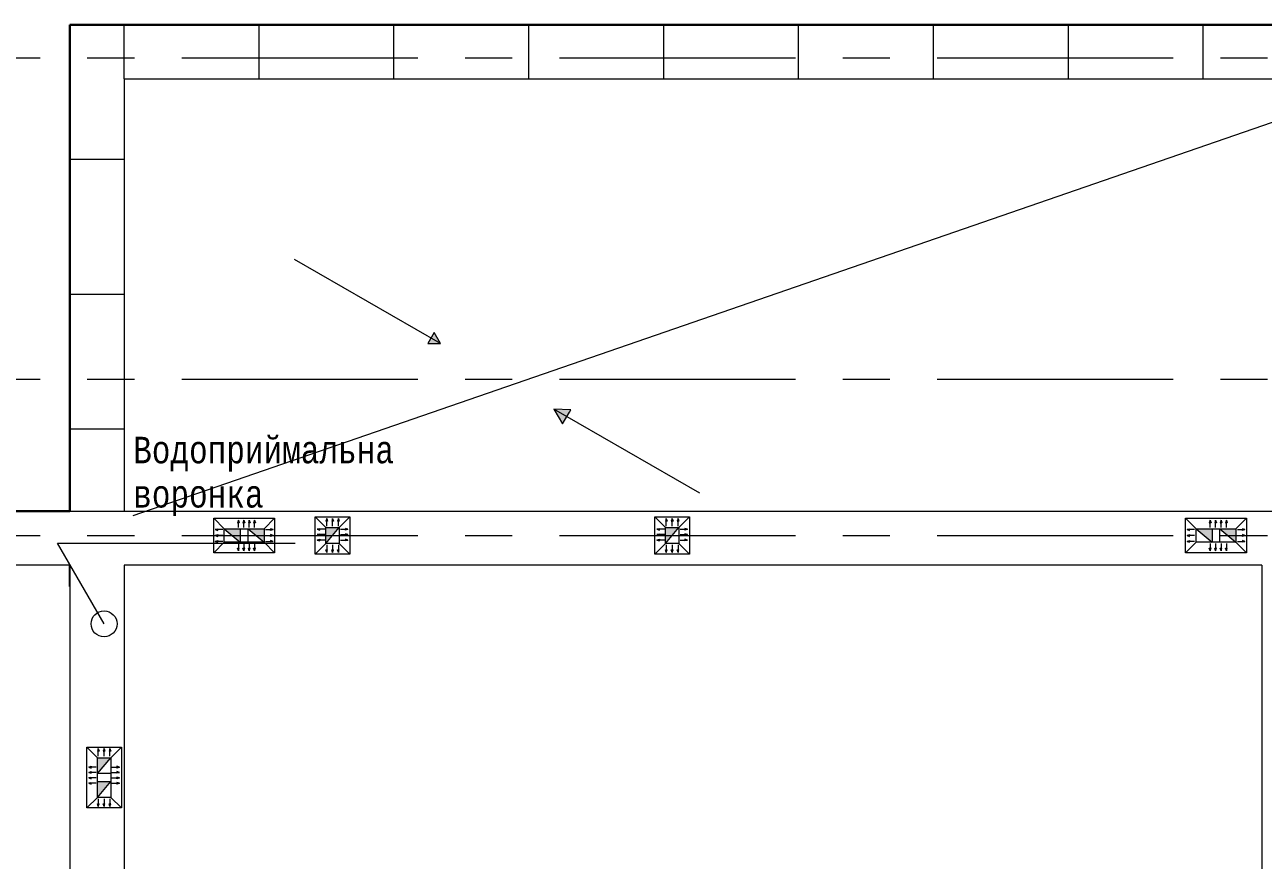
# Model space of a CAD drawing. Header units: millimetres. Extents: x -689206 to 4969298, y -1019800 to 703299.
# Drawn here: x 831412 to 843072, y -621478 to -613610 of the extents above; entities that cross this region are included whole.
import ezdxf

# ---------------------------------------------------------------- set-up
doc = ezdxf.new("R2010")
doc.units = ezdxf.units.MM
doc.linetypes.add('JIS_02_4.0', pattern=[5.5, 4, -1.5])
doc.linetypes.add('осеваяX2', pattern=[101.6, 63.5, -12.7, 12.7, -12.7])
doc.layers.add('кровля', color=211, linetype='Continuous')
doc.layers.add('четотам', color=7, linetype='Continuous')
for name, color, linetype, lineweight in [('несущие', 7, 'Continuous', 30), ('ПЕРЕГОРОДКИ', 252, 'Continuous', 9), ('РАЗМЕРЫ', 7, 'Continuous', 9), ('сваи', 7, 'JIS_02_4.0', 30), ('стены', 7, 'Continuous', 20)]:
    doc.layers.add(name, color=color, linetype=linetype, lineweight=lineweight)
doc.styles.add('Аннотативный', font='isocteur.ttf', dxfattribs={"width": 0.7, "height": 250})

msp = doc.modelspace()

# ---------------------------------------------------------------- hatches: boundary and pattern name
at = {"layer": 'кровля', "lineweight": 5}
h = msp.add_hatch(color=7, dxfattribs=at)
h.dxf.hatch_style = 1
h.paths.add_polyline_path([(833422.6, -618300), (833430.7, -618300), (833422.6, -618276.3)])
h.paths.add_polyline_path([(833414.4, -618300), (833422.6, -618300), (833422.6, -618276.3)])
h = msp.add_hatch(color=7, dxfattribs=at)
h.dxf.hatch_style = 1
h.paths.add_polyline_path([(833473.8, -618276.3), (833465.7, -618300), (833473.8, -618300)])
h.paths.add_polyline_path([(833473.8, -618276.3), (833473.8, -618300), (833482, -618300)])
h = msp.add_hatch(color=7, dxfattribs=at)
h.dxf.hatch_style = 1
h.paths.add_polyline_path([(833525.1, -618276.3), (833516.9, -618300), (833525.1, -618300)])
h.paths.add_polyline_path([(833525.1, -618276.3), (833525.1, -618300), (833533.2, -618300)])
h = msp.add_hatch(color=7, dxfattribs=at)
h.dxf.hatch_style = 1
h.paths.add_polyline_path([(833574.9, -618276.3), (833566.7, -618300), (833574.9, -618300)])
h.paths.add_polyline_path([(833574.9, -618276.3), (833574.9, -618300), (833583, -618300)])
at = {"layer": 'кровля', "lineweight": 5, "true_color": 0x000000}
h = msp.add_hatch(color=18, dxfattribs=at)
h.dxf.hatch_style = 1
h.paths.add_polyline_path([(834165.8, -618360.8), (834189.4, -618369), (834189.4, -618360.8)])
h.paths.add_polyline_path([(834165.8, -618360.8), (834189.4, -618360.8), (834189.4, -618352.7)])
h = msp.add_hatch(color=18, dxfattribs=at)
h.dxf.hatch_style = 1
h.paths.add_polyline_path([(834254.4, -618285.1), (834262.6, -618285.1), (834254.4, -618261.5)])
h.paths.add_polyline_path([(834246.3, -618285.1), (834254.4, -618285.1), (834254.4, -618261.5)])
h = msp.add_hatch(color=18, dxfattribs=at)
h.dxf.hatch_style = 1
h.paths.add_polyline_path([(834309.7, -618285.1), (834317.9, -618285.1), (834309.7, -618261.5)])
h.paths.add_polyline_path([(834301.6, -618285.1), (834309.7, -618285.1), (834309.7, -618261.5)])
h = msp.add_hatch(color=18, dxfattribs=at)
h.dxf.hatch_style = 1
h.paths.add_polyline_path([(834365, -618261.5), (834356.9, -618285.1), (834365, -618285.1)])
h.paths.add_polyline_path([(834365, -618261.5), (834365, -618285.1), (834373.2, -618285.1)])
h = msp.add_hatch(color=18, dxfattribs=at)
h.dxf.hatch_style = 1
h.paths.add_polyline_path([(834430.1, -618360.8), (834430.1, -618369), (834453.7, -618360.8)])
h.paths.add_polyline_path([(834430.1, -618352.7), (834430.1, -618360.8), (834453.7, -618360.8)])
h = msp.add_hatch(color=18, dxfattribs=at)
h.dxf.hatch_style = 1
h.paths.add_polyline_path([(837363.3, -618360.8), (837386.9, -618369), (837386.9, -618360.8)])
h.paths.add_polyline_path([(837363.3, -618360.8), (837386.9, -618360.8), (837386.9, -618352.7)])
h = msp.add_hatch(color=18, dxfattribs=at)
h.dxf.hatch_style = 1
h.paths.add_polyline_path([(837451.9, -618285.1), (837460.1, -618285.1), (837451.9, -618261.5)])
h.paths.add_polyline_path([(837443.8, -618285.1), (837451.9, -618285.1), (837451.9, -618261.5)])
h = msp.add_hatch(color=18, dxfattribs=at)
h.dxf.hatch_style = 1
h.paths.add_polyline_path([(837507.2, -618285.1), (837515.4, -618285.1), (837507.2, -618261.5)])
h.paths.add_polyline_path([(837499.1, -618285.1), (837507.2, -618285.1), (837507.2, -618261.5)])
h = msp.add_hatch(color=18, dxfattribs=at)
h.dxf.hatch_style = 1
h.paths.add_polyline_path([(837562.5, -618261.5), (837554.4, -618285.1), (837562.5, -618285.1)])
h.paths.add_polyline_path([(837562.5, -618261.5), (837562.5, -618285.1), (837570.7, -618285.1)])
h = msp.add_hatch(color=18, dxfattribs=at)
h.dxf.hatch_style = 1
h.paths.add_polyline_path([(837627.6, -618360.8), (837627.6, -618369), (837651.2, -618360.8)])
h.paths.add_polyline_path([(837627.6, -618352.7), (837627.6, -618360.8), (837651.2, -618360.8)])
at = {"layer": 'кровля', "lineweight": 5}
h = msp.add_hatch(color=7, dxfattribs=at)
h.dxf.hatch_style = 1
h.paths.add_polyline_path([(842572.6, -618300), (842580.7, -618300), (842572.6, -618276.3)])
h.paths.add_polyline_path([(842564.4, -618300), (842572.6, -618300), (842572.6, -618276.3)])
h = msp.add_hatch(color=7, dxfattribs=at)
h.dxf.hatch_style = 1
h.paths.add_polyline_path([(842623.8, -618276.3), (842615.7, -618300), (842623.8, -618300)])
h.paths.add_polyline_path([(842623.8, -618276.3), (842623.8, -618300), (842632, -618300)])
h = msp.add_hatch(color=7, dxfattribs=at)
h.dxf.hatch_style = 1
h.paths.add_polyline_path([(842675.1, -618276.3), (842666.9, -618300), (842675.1, -618300)])
h.paths.add_polyline_path([(842675.1, -618276.3), (842675.1, -618300), (842683.2, -618300)])
h = msp.add_hatch(color=7, dxfattribs=at)
h.dxf.hatch_style = 1
h.paths.add_polyline_path([(842724.9, -618276.3), (842716.7, -618300), (842724.9, -618300)])
h.paths.add_polyline_path([(842724.9, -618276.3), (842724.9, -618300), (842733, -618300)])
h = msp.add_hatch(color=7, dxfattribs=at)
h.dxf.hatch_style = 1
h.paths.add_polyline_path([(833205.3, -618365), (833228.9, -618373.2), (833228.9, -618365)])
h.paths.add_polyline_path([(833205.3, -618365), (833228.9, -618365), (833228.9, -618356.9)])
at = {"layer": 'кровля', "lineweight": 15}
h = msp.add_hatch(color=7, dxfattribs=at)
h.dxf.hatch_style = 1
h.paths.add_polyline_path([(833205.3, -618420.3), (833228.9, -618428.4), (833228.9, -618420.3)])
h.paths.add_polyline_path([(833205.3, -618420.3), (833228.9, -618420.3), (833228.9, -618412.2)])
at = {"layer": 'кровля', "lineweight": 5}
h = msp.add_hatch(color=7, dxfattribs=at)
h.dxf.hatch_style = 1
h.paths.add_polyline_path([(833228.9, -618475.6), (833228.9, -618467.4), (833205.3, -618475.6)])
h.paths.add_polyline_path([(833228.9, -618483.7), (833228.9, -618475.6), (833205.3, -618475.6)])
h = msp.add_hatch(color=7, dxfattribs=at)
h.dxf.hatch_style = 1
h.paths.add_polyline_path([(833725.5, -618365), (833725.5, -618373.2), (833749.2, -618365)])
h.paths.add_polyline_path([(833725.5, -618356.9), (833725.5, -618365), (833749.2, -618365)])
at = {"layer": 'кровля', "lineweight": 15}
h = msp.add_hatch(color=7, dxfattribs=at)
h.dxf.hatch_style = 1
h.paths.add_polyline_path([(833725.5, -618420.3), (833725.5, -618428.4), (833749.2, -618420.3)])
h.paths.add_polyline_path([(833725.5, -618412.2), (833725.5, -618420.3), (833749.2, -618420.3)])
at = {"layer": 'кровля', "lineweight": 5}
h = msp.add_hatch(color=7, dxfattribs=at)
h.dxf.hatch_style = 1
h.paths.add_polyline_path([(833749.2, -618475.6), (833725.5, -618467.4), (833725.5, -618475.6)])
h.paths.add_polyline_path([(833749.2, -618475.6), (833725.5, -618475.6), (833725.5, -618483.7)])
at = {"layer": 'кровля', "lineweight": 5, "true_color": 0x000000}
h = msp.add_hatch(color=18, dxfattribs=at)
h.dxf.hatch_style = 1
h.paths.add_polyline_path([(834165.8, -618412.1), (834189.4, -618420.2), (834189.4, -618412.1)])
h.paths.add_polyline_path([(834165.8, -618412.1), (834189.4, -618412.1), (834189.4, -618404)])
h = msp.add_hatch(color=18, dxfattribs=at)
h.dxf.hatch_style = 1
h.paths.add_polyline_path([(834189.4, -618463.3), (834189.4, -618455.2), (834165.8, -618463.3)])
h.paths.add_polyline_path([(834189.4, -618471.5), (834189.4, -618463.3), (834165.8, -618463.3)])
h = msp.add_hatch(color=18, dxfattribs=at)
h.dxf.hatch_style = 1
h.paths.add_polyline_path([(834430.1, -618412.1), (834430.1, -618420.2), (834453.7, -618412.1)])
h.paths.add_polyline_path([(834430.1, -618404), (834430.1, -618412.1), (834453.7, -618412.1)])
h = msp.add_hatch(color=18, dxfattribs=at)
h.dxf.hatch_style = 1
h.paths.add_polyline_path([(834453.7, -618463.3), (834430.1, -618455.2), (834430.1, -618463.3)])
h.paths.add_polyline_path([(834453.7, -618463.3), (834430.1, -618463.3), (834430.1, -618471.5)])
h = msp.add_hatch(color=18, dxfattribs=at)
h.dxf.hatch_style = 1
h.paths.add_polyline_path([(837363.3, -618412.1), (837386.9, -618420.2), (837386.9, -618412.1)])
h.paths.add_polyline_path([(837363.3, -618412.1), (837386.9, -618412.1), (837386.9, -618404)])
h = msp.add_hatch(color=18, dxfattribs=at)
h.dxf.hatch_style = 1
h.paths.add_polyline_path([(837386.9, -618463.3), (837386.9, -618455.2), (837363.3, -618463.3)])
h.paths.add_polyline_path([(837386.9, -618471.5), (837386.9, -618463.3), (837363.3, -618463.3)])
h = msp.add_hatch(color=18, dxfattribs=at)
h.dxf.hatch_style = 1
h.paths.add_polyline_path([(837627.6, -618412.1), (837627.6, -618420.2), (837651.2, -618412.1)])
h.paths.add_polyline_path([(837627.6, -618404), (837627.6, -618412.1), (837651.2, -618412.1)])
h = msp.add_hatch(color=18, dxfattribs=at)
h.dxf.hatch_style = 1
h.paths.add_polyline_path([(837651.2, -618463.3), (837627.6, -618455.2), (837627.6, -618463.3)])
h.paths.add_polyline_path([(837651.2, -618463.3), (837627.6, -618463.3), (837627.6, -618471.5)])
at = {"layer": 'кровля', "lineweight": 5}
h = msp.add_hatch(color=7, dxfattribs=at)
h.dxf.hatch_style = 1
h.paths.add_polyline_path([(842355.3, -618365), (842378.9, -618373.2), (842378.9, -618365)])
h.paths.add_polyline_path([(842355.3, -618365), (842378.9, -618365), (842378.9, -618356.9)])
at = {"layer": 'кровля', "lineweight": 15}
h = msp.add_hatch(color=7, dxfattribs=at)
h.dxf.hatch_style = 1
h.paths.add_polyline_path([(842355.3, -618420.3), (842378.9, -618428.4), (842378.9, -618420.3)])
h.paths.add_polyline_path([(842355.3, -618420.3), (842378.9, -618420.3), (842378.9, -618412.2)])
at = {"layer": 'кровля', "lineweight": 5}
h = msp.add_hatch(color=7, dxfattribs=at)
h.dxf.hatch_style = 1
h.paths.add_polyline_path([(842378.9, -618475.6), (842378.9, -618467.4), (842355.3, -618475.6)])
h.paths.add_polyline_path([(842378.9, -618483.7), (842378.9, -618475.6), (842355.3, -618475.6)])
h = msp.add_hatch(color=7, dxfattribs=at)
h.dxf.hatch_style = 1
h.paths.add_polyline_path([(842875.5, -618365), (842875.5, -618373.2), (842899.2, -618365)])
h.paths.add_polyline_path([(842875.5, -618356.9), (842875.5, -618365), (842899.2, -618365)])
at = {"layer": 'кровля', "lineweight": 15}
h = msp.add_hatch(color=7, dxfattribs=at)
h.dxf.hatch_style = 1
h.paths.add_polyline_path([(842875.5, -618420.3), (842875.5, -618428.4), (842899.2, -618420.3)])
h.paths.add_polyline_path([(842875.5, -618412.2), (842875.5, -618420.3), (842899.2, -618420.3)])
at = {"layer": 'кровля', "lineweight": 5}
h = msp.add_hatch(color=7, dxfattribs=at)
h.dxf.hatch_style = 1
h.paths.add_polyline_path([(842899.2, -618475.6), (842875.5, -618467.4), (842875.5, -618475.6)])
h.paths.add_polyline_path([(842899.2, -618475.6), (842875.5, -618475.6), (842875.5, -618483.7)])
h = msp.add_hatch(color=7, dxfattribs=at)
h.dxf.hatch_style = 1
h.paths.add_polyline_path([(833422.6, -618564.3), (833430.7, -618540.6), (833422.6, -618540.6)])
h.paths.add_polyline_path([(833422.6, -618564.3), (833422.6, -618540.6), (833414.4, -618540.6)])
h = msp.add_hatch(color=7, dxfattribs=at)
h.dxf.hatch_style = 1
h.paths.add_polyline_path([(833473.8, -618540.6), (833465.7, -618540.6), (833473.8, -618564.3)])
h.paths.add_polyline_path([(833482, -618540.6), (833473.8, -618540.6), (833473.8, -618564.3)])
h = msp.add_hatch(color=7, dxfattribs=at)
h.dxf.hatch_style = 1
h.paths.add_polyline_path([(833525.1, -618540.6), (833516.9, -618540.6), (833525.1, -618564.3)])
h.paths.add_polyline_path([(833533.2, -618540.6), (833525.1, -618540.6), (833525.1, -618564.3)])
h = msp.add_hatch(color=7, dxfattribs=at)
h.dxf.hatch_style = 1
h.paths.add_polyline_path([(833574.9, -618540.6), (833566.7, -618540.6), (833574.9, -618564.3)])
h.paths.add_polyline_path([(833583, -618540.6), (833574.9, -618540.6), (833574.9, -618564.3)])
at = {"layer": 'кровля', "lineweight": 5, "true_color": 0x000000}
h = msp.add_hatch(color=18, dxfattribs=at)
h.dxf.hatch_style = 1
h.paths.add_polyline_path([(834254.4, -618579.1), (834262.6, -618555.5), (834254.4, -618555.5)])
h.paths.add_polyline_path([(834254.4, -618579.1), (834254.4, -618555.5), (834246.3, -618555.5)])
h = msp.add_hatch(color=18, dxfattribs=at)
h.dxf.hatch_style = 1
h.paths.add_polyline_path([(834309.7, -618579.1), (834317.9, -618555.5), (834309.7, -618555.5)])
h.paths.add_polyline_path([(834309.7, -618579.1), (834309.7, -618555.5), (834301.6, -618555.5)])
h = msp.add_hatch(color=18, dxfattribs=at)
h.dxf.hatch_style = 1
h.paths.add_polyline_path([(834365, -618555.5), (834356.9, -618555.5), (834365, -618579.1)])
h.paths.add_polyline_path([(834373.2, -618555.5), (834365, -618555.5), (834365, -618579.1)])
h = msp.add_hatch(color=18, dxfattribs=at)
h.dxf.hatch_style = 1
h.paths.add_polyline_path([(837460.1, -618555.5), (837451.9, -618555.5), (837451.9, -618579.1)])
h.paths.add_polyline_path([(837451.9, -618555.5), (837443.8, -618555.5), (837451.9, -618579.1)])
h = msp.add_hatch(color=18, dxfattribs=at)
h.dxf.hatch_style = 1
h.paths.add_polyline_path([(837515.4, -618555.5), (837507.2, -618555.5), (837507.2, -618579.1)])
h.paths.add_polyline_path([(837507.2, -618555.5), (837499.1, -618555.5), (837507.2, -618579.1)])
h = msp.add_hatch(color=18, dxfattribs=at)
h.dxf.hatch_style = 1
h.paths.add_polyline_path([(837562.5, -618555.5), (837554.4, -618555.5), (837562.5, -618579.1)])
h.paths.add_polyline_path([(837570.7, -618555.5), (837562.5, -618555.5), (837562.5, -618579.1)])
at = {"layer": 'кровля', "lineweight": 5}
h = msp.add_hatch(color=7, dxfattribs=at)
h.dxf.hatch_style = 1
h.paths.add_polyline_path([(842572.6, -618564.3), (842580.7, -618540.6), (842572.6, -618540.6)])
h.paths.add_polyline_path([(842572.6, -618564.3), (842572.6, -618540.6), (842564.4, -618540.6)])
h = msp.add_hatch(color=7, dxfattribs=at)
h.dxf.hatch_style = 1
h.paths.add_polyline_path([(842623.8, -618540.6), (842615.7, -618540.6), (842623.8, -618564.3)])
h.paths.add_polyline_path([(842632, -618540.6), (842623.8, -618540.6), (842623.8, -618564.3)])
h = msp.add_hatch(color=7, dxfattribs=at)
h.dxf.hatch_style = 1
h.paths.add_polyline_path([(842675.1, -618540.6), (842666.9, -618540.6), (842675.1, -618564.3)])
h.paths.add_polyline_path([(842683.2, -618540.6), (842675.1, -618540.6), (842675.1, -618564.3)])
h = msp.add_hatch(color=7, dxfattribs=at)
h.dxf.hatch_style = 1
h.paths.add_polyline_path([(842724.9, -618540.6), (842716.7, -618540.6), (842724.9, -618564.3)])
h.paths.add_polyline_path([(842733, -618540.6), (842724.9, -618540.6), (842724.9, -618564.3)])
h = msp.add_hatch(color=7, dxfattribs=at)
h.dxf.hatch_style = 1
h.paths.add_polyline_path([(832103, -620451.1), (832111.1, -620451.1), (832103, -620427.5)])
h.paths.add_polyline_path([(832094.9, -620451.1), (832103, -620451.1), (832103, -620427.5)])
at = {"layer": 'кровля', "lineweight": 15}
h = msp.add_hatch(color=7, dxfattribs=at)
h.dxf.hatch_style = 1
h.paths.add_polyline_path([(832158.3, -620451.1), (832166.4, -620451.1), (832158.3, -620427.5)])
h.paths.add_polyline_path([(832150.2, -620451.1), (832158.3, -620451.1), (832158.3, -620427.5)])
at = {"layer": 'кровля', "lineweight": 5}
h = msp.add_hatch(color=7, dxfattribs=at)
h.dxf.hatch_style = 1
h.paths.add_polyline_path([(832213.6, -620427.5), (832205.4, -620451.1), (832213.6, -620451.1)])
h.paths.add_polyline_path([(832213.6, -620427.5), (832213.6, -620451.1), (832221.7, -620451.1)])
h = msp.add_hatch(color=7, dxfattribs=at)
h.dxf.hatch_style = 1
h.paths.add_polyline_path([(832014.3, -620601.8), (832037.9, -620609.9), (832037.9, -620601.8)])
h.paths.add_polyline_path([(832014.3, -620601.8), (832037.9, -620601.8), (832037.9, -620593.6)])
h = msp.add_hatch(color=7, dxfattribs=at)
h.dxf.hatch_style = 1
h.paths.add_polyline_path([(832014.3, -620651.6), (832037.9, -620659.7), (832037.9, -620651.6)])
h.paths.add_polyline_path([(832014.3, -620651.6), (832037.9, -620651.6), (832037.9, -620643.4)])
h = msp.add_hatch(color=7, dxfattribs=at)
h.dxf.hatch_style = 1
h.paths.add_polyline_path([(832278.6, -620601.8), (832278.6, -620609.9), (832302.3, -620601.8)])
h.paths.add_polyline_path([(832278.6, -620593.6), (832278.6, -620601.8), (832302.3, -620601.8)])
h = msp.add_hatch(color=7, dxfattribs=at)
h.dxf.hatch_style = 1
h.paths.add_polyline_path([(832278.6, -620651.6), (832278.6, -620659.7), (832302.3, -620651.6)])
h.paths.add_polyline_path([(832278.6, -620643.4), (832278.6, -620651.6), (832302.3, -620651.6)])
h = msp.add_hatch(color=7, dxfattribs=at)
h.dxf.hatch_style = 1
h.paths.add_polyline_path([(832014.3, -620702.8), (832037.9, -620710.9), (832037.9, -620702.8)])
h.paths.add_polyline_path([(832014.3, -620702.8), (832037.9, -620702.8), (832037.9, -620694.7)])
h = msp.add_hatch(color=7, dxfattribs=at)
h.dxf.hatch_style = 1
h.paths.add_polyline_path([(832037.9, -620754.1), (832037.9, -620745.9), (832014.3, -620754.1)])
h.paths.add_polyline_path([(832037.9, -620762.2), (832037.9, -620754.1), (832014.3, -620754.1)])
h = msp.add_hatch(color=7, dxfattribs=at)
h.dxf.hatch_style = 1
h.paths.add_polyline_path([(832278.6, -620702.8), (832278.6, -620710.9), (832302.3, -620702.8)])
h.paths.add_polyline_path([(832278.6, -620694.7), (832278.6, -620702.8), (832302.3, -620702.8)])
h = msp.add_hatch(color=7, dxfattribs=at)
h.dxf.hatch_style = 1
h.paths.add_polyline_path([(832302.3, -620754.1), (832278.6, -620745.9), (832278.6, -620754.1)])
h.paths.add_polyline_path([(832302.3, -620754.1), (832278.6, -620754.1), (832278.6, -620762.2)])
h = msp.add_hatch(color=7, dxfattribs=at)
h.dxf.hatch_style = 1
h.paths.add_polyline_path([(832103, -620971.3), (832111.1, -620947.7), (832103, -620947.7)])
h.paths.add_polyline_path([(832103, -620971.3), (832103, -620947.7), (832094.9, -620947.7)])
at = {"layer": 'кровля', "lineweight": 15}
h = msp.add_hatch(color=7, dxfattribs=at)
h.dxf.hatch_style = 1
h.paths.add_polyline_path([(832158.3, -620971.3), (832166.4, -620947.7), (832158.3, -620947.7)])
h.paths.add_polyline_path([(832158.3, -620971.3), (832158.3, -620947.7), (832150.2, -620947.7)])
at = {"layer": 'кровля', "lineweight": 5}
h = msp.add_hatch(color=7, dxfattribs=at)
h.dxf.hatch_style = 1
h.paths.add_polyline_path([(832213.6, -620947.7), (832205.4, -620947.7), (832213.6, -620971.3)])
h.paths.add_polyline_path([(832221.7, -620947.7), (832213.6, -620947.7), (832213.6, -620971.3)])
at = {"layer": 'ПЕРЕГОРОДКИ', "linetype": 'ByBlock', "lineweight": 20, "ltscale": 35}
h = msp.add_hatch(color=0, dxfattribs=at)
h.dxf.hatch_style = 1
h.paths.add_polyline_path([(836515.3, -617299.7), (836394.2, -617229.8), (836474.9, -617369.6)])
h.paths.add_polyline_path([(836539.4, -617258), (836552.4, -617235.5), (836394.2, -617229.8), (836515.3, -617299.7)])
h.paths.add_polyline_path([(835235.6, -616560.9), (835206.1, -616611.9), (835324.7, -616612.3)])
h.paths.add_polyline_path([(835265.3, -616509.4), (835235.6, -616560.9), (835324.7, -616612.3)])
h.paths.add_polyline_path([(835477.2, -633922.5), (835041.1, -633922.5), (835477.2, -634174.3)])
h.paths.add_polyline_path([(835477.2, -633600.4), (835041.1, -633922.5), (835477.2, -633922.5)])
h.paths.add_polyline_path([(833957.4, -635691.7), (833787.3, -635943.6), (834006.8, -636091.8)])
h.paths.add_polyline_path([(833957.4, -635691.7), (833641.9, -635845.4), (833787.3, -635943.6)])
at = {"layer": 'РАЗМЕРЫ', "lineweight": 5, "ltscale": 150}
h = msp.add_hatch(color=256, dxfattribs=at)
h.dxf.hatch_style = 1
h.paths.add_polyline_path([(834372.2, -618345.3), (834247.2, -618345.3), (834247.2, -618495.3)])
h = msp.add_hatch(color=256, dxfattribs=at)
h.dxf.hatch_style = 1
h.paths.add_polyline_path([(837569.7, -618345.3), (837444.7, -618345.3), (837444.7, -618495.3)])
h = msp.add_hatch(color=256, dxfattribs=at)
h.dxf.hatch_style = 1
h.paths.add_polyline_path([(833664.1, -618482.8), (833664.1, -618357.8), (833514.1, -618357.8)])
h.paths.add_polyline_path([(833440.4, -618482.8), (833440.4, -618357.8), (833290.4, -618357.8)])
h = msp.add_hatch(color=256, dxfattribs=at)
h.dxf.hatch_style = 1
h.paths.add_polyline_path([(842814.1, -618482.8), (842814.1, -618357.8), (842664.1, -618357.8)])
h.paths.add_polyline_path([(842590.4, -618482.8), (842590.4, -618357.8), (842440.4, -618357.8)])
h = msp.add_hatch(color=256, dxfattribs=at)
h.dxf.hatch_style = 1
h.paths.add_polyline_path([(832220.8, -620512.5), (832095.8, -620512.5), (832095.8, -620662.5)])
h.paths.add_polyline_path([(832220.8, -620736.3), (832095.8, -620736.3), (832095.8, -620886.3)])

# ---------------------------------------------------------------- linework, layer by layer
at = {"layer": 'кровля', "color": 7, "lineweight": 5}
for p, q in [((833290.4, -618357.8), (833190.4, -618257.8)), ((833422.6, -618276.3), (833414.4, -618300)), ((833414.4, -618300), (833422.6, -618300)), ((833422.6, -618346.3), (833422.6, -618276.3)), ((833422.6, -618276.3), (833430.7, -618300)), ((833430.7, -618300), (833422.6, -618300)), ((833473.8, -618276.3), (833465.7, -618300)), ((833465.7, -618300), (833473.8, -618300)), ((833473.8, -618346.3), (833473.8, -618276.3)), ((833473.8, -618276.3), (833482, -618300)), ((833482, -618300), (833473.8, -618300)), ((833525.1, -618276.3), (833516.9, -618300)), ((833516.9, -618300), (833525.1, -618300)), ((833525.1, -618346.3), (833525.1, -618276.3)), ((833525.1, -618276.3), (833533.2, -618300)), ((833533.2, -618300), (833525.1, -618300)), ((833574.9, -618276.3), (833566.7, -618300)), ((833566.7, -618300), (833574.9, -618300)), ((833574.9, -618346.3), (833574.9, -618276.3)), ((833574.9, -618276.3), (833583, -618300)), ((833583, -618300), (833574.9, -618300)), ((833664.1, -618357.8), (833764.1, -618257.8)), ((842440.4, -618357.8), (842340.4, -618257.8)), ((842572.6, -618276.3), (842564.4, -618300)), ((842564.4, -618300), (842572.6, -618300)), ((842572.6, -618346.3), (842572.6, -618276.3)), ((842572.6, -618276.3), (842580.7, -618300)), ((842580.7, -618300), (842572.6, -618300)), ((842623.8, -618276.3), (842615.7, -618300)), ((842615.7, -618300), (842623.8, -618300)), ((842623.8, -618346.3), (842623.8, -618276.3)), ((842623.8, -618276.3), (842632, -618300)), ((842632, -618300), (842623.8, -618300)), ((842675.1, -618276.3), (842666.9, -618300)), ((842666.9, -618300), (842675.1, -618300)), ((842675.1, -618346.3), (842675.1, -618276.3)), ((842675.1, -618276.3), (842683.2, -618300)), ((842683.2, -618300), (842675.1, -618300)), ((842724.9, -618276.3), (842716.7, -618300)), ((842716.7, -618300), (842724.9, -618300)), ((842724.9, -618346.3), (842724.9, -618276.3)), ((842724.9, -618276.3), (842733, -618300)), ((842733, -618300), (842724.9, -618300)), ((842814.1, -618357.8), (842914.1, -618257.8)), ((833205.3, -618365), (833228.9, -618356.9)), ((833275.3, -618365), (833205.3, -618365)), ((833205.3, -618365), (833228.9, -618373.2)), ((833205.3, -618475.6), (833228.9, -618467.4)), ((833228.9, -618356.9), (833228.9, -618365)), ((833228.9, -618373.2), (833228.9, -618365)), ((833228.9, -618467.4), (833228.9, -618475.6)), ((833679.2, -618365), (833749.2, -618365)), ((833749.2, -618365), (833725.5, -618356.9)), ((833725.5, -618356.9), (833725.5, -618365)), ((833749.2, -618365), (833725.5, -618373.2)), ((833725.5, -618373.2), (833725.5, -618365)), ((833749.2, -618475.6), (833725.5, -618467.4)), ((833725.5, -618467.4), (833725.5, -618475.6)), ((842355.3, -618365), (842378.9, -618356.9)), ((842425.3, -618365), (842355.3, -618365)), ((842355.3, -618365), (842378.9, -618373.2)), ((842355.3, -618475.6), (842378.9, -618467.4)), ((842378.9, -618356.9), (842378.9, -618365)), ((842378.9, -618373.2), (842378.9, -618365)), ((842378.9, -618467.4), (842378.9, -618475.6)), ((842829.2, -618365), (842899.2, -618365)), ((842899.2, -618365), (842875.5, -618356.9)), ((842875.5, -618356.9), (842875.5, -618365)), ((842899.2, -618365), (842875.5, -618373.2)), ((842875.5, -618373.2), (842875.5, -618365)), ((842899.2, -618475.6), (842875.5, -618467.4)), ((842875.5, -618467.4), (842875.5, -618475.6)), ((833290.4, -618482.8), (833190.4, -618582.8)), ((833275.3, -618475.6), (833205.3, -618475.6)), ((833205.3, -618475.6), (833228.9, -618483.7)), ((833228.9, -618483.7), (833228.9, -618475.6)), ((833422.6, -618564.3), (833414.4, -618540.6)), ((833414.4, -618540.6), (833422.6, -618540.6)), ((833422.6, -618494.3), (833422.6, -618564.3)), ((833422.6, -618564.3), (833430.7, -618540.6)), ((833430.7, -618540.6), (833422.6, -618540.6)), ((833473.8, -618564.3), (833465.7, -618540.6)), ((833465.7, -618540.6), (833473.8, -618540.6)), ((833473.8, -618494.3), (833473.8, -618564.3)), ((833473.8, -618564.3), (833482, -618540.6)), ((833482, -618540.6), (833473.8, -618540.6)), ((833525.1, -618564.3), (833516.9, -618540.6)), ((833516.9, -618540.6), (833525.1, -618540.6)), ((833525.1, -618494.3), (833525.1, -618564.3)), ((833525.1, -618564.3), (833533.2, -618540.6)), ((833533.2, -618540.6), (833525.1, -618540.6)), ((833574.9, -618564.3), (833566.7, -618540.6)), ((833566.7, -618540.6), (833574.9, -618540.6)), ((833574.9, -618494.3), (833574.9, -618564.3)), ((833574.9, -618564.3), (833583, -618540.6)), ((833583, -618540.6), (833574.9, -618540.6)), ((833664.1, -618482.8), (833764.1, -618582.8)), ((833679.2, -618475.6), (833749.2, -618475.6)), ((833749.2, -618475.6), (833725.5, -618483.7)), ((833725.5, -618483.7), (833725.5, -618475.6)), ((842440.4, -618482.8), (842340.4, -618582.8)), ((842425.3, -618475.6), (842355.3, -618475.6)), ((842355.3, -618475.6), (842378.9, -618483.7)), ((842378.9, -618483.7), (842378.9, -618475.6)), ((842572.6, -618564.3), (842564.4, -618540.6)), ((842564.4, -618540.6), (842572.6, -618540.6)), ((842572.6, -618494.3), (842572.6, -618564.3)), ((842572.6, -618564.3), (842580.7, -618540.6)), ((842580.7, -618540.6), (842572.6, -618540.6)), ((842623.8, -618564.3), (842615.7, -618540.6)), ((842615.7, -618540.6), (842623.8, -618540.6)), ((842623.8, -618494.3), (842623.8, -618564.3)), ((842623.8, -618564.3), (842632, -618540.6)), ((842632, -618540.6), (842623.8, -618540.6)), ((842675.1, -618564.3), (842666.9, -618540.6)), ((842666.9, -618540.6), (842675.1, -618540.6)), ((842675.1, -618494.3), (842675.1, -618564.3)), ((842675.1, -618564.3), (842683.2, -618540.6)), ((842683.2, -618540.6), (842675.1, -618540.6)), ((842724.9, -618564.3), (842716.7, -618540.6)), ((842716.7, -618540.6), (842724.9, -618540.6)), ((842724.9, -618494.3), (842724.9, -618564.3)), ((842724.9, -618564.3), (842733, -618540.6)), ((842733, -618540.6), (842724.9, -618540.6)), ((842814.1, -618482.8), (842914.1, -618582.8)), ((842829.2, -618475.6), (842899.2, -618475.6)), ((842899.2, -618475.6), (842875.5, -618483.7)), ((842875.5, -618483.7), (842875.5, -618475.6)), ((832095.8, -620512.5), (831995.8, -620412.5)), ((832103, -620427.5), (832094.9, -620451.1)), ((832094.9, -620451.1), (832103, -620451.1)), ((832103, -620497.5), (832103, -620427.5)), ((832103, -620427.5), (832111.1, -620451.1)), ((832111.1, -620451.1), (832103, -620451.1)), ((832213.6, -620427.5), (832205.4, -620451.1)), ((832205.4, -620451.1), (832213.6, -620451.1)), ((832213.6, -620497.5), (832213.6, -620427.5)), ((832213.6, -620427.5), (832221.7, -620451.1)), ((832221.7, -620451.1), (832213.6, -620451.1)), ((832220.8, -620512.5), (832320.8, -620412.5)), ((832014.3, -620601.8), (832037.9, -620593.6)), ((832084.3, -620601.8), (832014.3, -620601.8)), ((832014.3, -620601.8), (832037.9, -620609.9)), ((832014.3, -620651.6), (832037.9, -620643.4)), ((832084.3, -620651.6), (832014.3, -620651.6)), ((832014.3, -620651.6), (832037.9, -620659.7)), ((832037.9, -620593.6), (832037.9, -620601.8)), ((832037.9, -620609.9), (832037.9, -620601.8)), ((832037.9, -620643.4), (832037.9, -620651.6)), ((832037.9, -620659.7), (832037.9, -620651.6)), ((832232.3, -620601.8), (832302.3, -620601.8)), ((832232.3, -620651.6), (832302.3, -620651.6)), ((832302.3, -620601.8), (832278.6, -620593.6)), ((832278.6, -620593.6), (832278.6, -620601.8)), ((832302.3, -620601.8), (832278.6, -620609.9)), ((832278.6, -620609.9), (832278.6, -620601.8)), ((832302.3, -620651.6), (832278.6, -620643.4)), ((832278.6, -620643.4), (832278.6, -620651.6)), ((832302.3, -620651.6), (832278.6, -620659.7)), ((832278.6, -620659.7), (832278.6, -620651.6)), ((832014.3, -620702.8), (832037.9, -620694.7)), ((832084.3, -620702.8), (832014.3, -620702.8)), ((832014.3, -620702.8), (832037.9, -620710.9)), ((832014.3, -620754.1), (832037.9, -620745.9)), ((832084.3, -620754.1), (832014.3, -620754.1)), ((832014.3, -620754.1), (832037.9, -620762.2)), ((832037.9, -620694.7), (832037.9, -620702.8)), ((832037.9, -620710.9), (832037.9, -620702.8)), ((832037.9, -620745.9), (832037.9, -620754.1)), ((832037.9, -620762.2), (832037.9, -620754.1)), ((832232.3, -620702.8), (832302.3, -620702.8)), ((832232.3, -620754.1), (832302.3, -620754.1)), ((832302.3, -620702.8), (832278.6, -620694.7)), ((832278.6, -620694.7), (832278.6, -620702.8)), ((832302.3, -620702.8), (832278.6, -620710.9)), ((832278.6, -620710.9), (832278.6, -620702.8)), ((832302.3, -620754.1), (832278.6, -620745.9)), ((832278.6, -620745.9), (832278.6, -620754.1)), ((832302.3, -620754.1), (832278.6, -620762.2)), ((832278.6, -620762.2), (832278.6, -620754.1)), ((832095.8, -620886.3), (831995.8, -620986.3)), ((832103, -620901.3), (832103, -620971.3)), ((832213.6, -620901.3), (832213.6, -620971.3)), ((832220.8, -620886.3), (832320.8, -620986.3)), ((832103, -620971.3), (832094.9, -620947.7)), ((832094.9, -620947.7), (832103, -620947.7)), ((832103, -620971.3), (832111.1, -620947.7)), ((832111.1, -620947.7), (832103, -620947.7)), ((832213.6, -620971.3), (832205.4, -620947.7)), ((832205.4, -620947.7), (832213.6, -620947.7)), ((832213.6, -620971.3), (832221.7, -620947.7)), ((832221.7, -620947.7), (832213.6, -620947.7))]:
    msp.add_line(p, q, dxfattribs=at)
at = {"layer": 'кровля', "color": 18, "lineweight": 5, "true_color": 0x000000}
for p, q in [((834247.2, -618345.3), (834147.2, -618245.3)), ((834165.8, -618360.8), (834189.4, -618352.7)), ((834189.4, -618352.7), (834189.4, -618360.8)), ((834254.4, -618261.5), (834246.3, -618285.1)), ((834246.3, -618285.1), (834254.4, -618285.1)), ((834254.4, -618331.5), (834254.4, -618261.5)), ((834254.4, -618261.5), (834262.6, -618285.1)), ((834262.6, -618285.1), (834254.4, -618285.1)), ((834309.7, -618261.5), (834301.6, -618285.1)), ((834301.6, -618285.1), (834309.7, -618285.1)), ((834309.7, -618331.5), (834309.7, -618261.5)), ((834309.7, -618261.5), (834317.9, -618285.1)), ((834317.9, -618285.1), (834309.7, -618285.1)), ((834365, -618261.5), (834356.9, -618285.1)), ((834356.9, -618285.1), (834365, -618285.1)), ((834365, -618331.5), (834365, -618261.5)), ((834365, -618261.5), (834373.2, -618285.1)), ((834373.2, -618285.1), (834365, -618285.1)), ((834372.2, -618345.3), (834472.2, -618245.3)), ((834453.7, -618360.8), (834430.1, -618352.7)), ((834430.1, -618352.7), (834430.1, -618360.8)), ((837444.7, -618345.3), (837344.7, -618245.3)), ((837363.3, -618360.8), (837386.9, -618352.7)), ((837386.9, -618352.7), (837386.9, -618360.8)), ((837451.9, -618261.5), (837443.8, -618285.1)), ((837443.8, -618285.1), (837451.9, -618285.1)), ((837451.9, -618331.5), (837451.9, -618261.5)), ((837451.9, -618261.5), (837460.1, -618285.1)), ((837460.1, -618285.1), (837451.9, -618285.1)), ((837507.2, -618261.5), (837499.1, -618285.1)), ((837499.1, -618285.1), (837507.2, -618285.1)), ((837507.2, -618331.5), (837507.2, -618261.5)), ((837507.2, -618261.5), (837515.4, -618285.1)), ((837515.4, -618285.1), (837507.2, -618285.1)), ((837562.5, -618261.5), (837554.4, -618285.1)), ((837554.4, -618285.1), (837562.5, -618285.1)), ((837562.5, -618331.5), (837562.5, -618261.5)), ((837562.5, -618261.5), (837570.7, -618285.1)), ((837570.7, -618285.1), (837562.5, -618285.1)), ((837569.7, -618345.3), (837669.7, -618245.3)), ((837651.2, -618360.8), (837627.6, -618352.7)), ((837627.6, -618352.7), (837627.6, -618360.8)), ((834235.8, -618360.8), (834165.8, -618360.8)), ((834165.8, -618360.8), (834189.4, -618369)), ((834165.8, -618412.1), (834189.4, -618404)), ((834235.8, -618412.1), (834165.8, -618412.1)), ((834165.8, -618412.1), (834189.4, -618420.2)), ((834165.8, -618463.3), (834189.4, -618455.2)), ((834235.8, -618463.3), (834165.8, -618463.3)), ((834165.8, -618463.3), (834189.4, -618471.5)), ((834189.4, -618369), (834189.4, -618360.8)), ((834189.4, -618404), (834189.4, -618412.1)), ((834189.4, -618420.2), (834189.4, -618412.1)), ((834189.4, -618455.2), (834189.4, -618463.3)), ((834189.4, -618471.5), (834189.4, -618463.3)), ((834383.7, -618360.8), (834453.7, -618360.8)), ((834383.7, -618412.1), (834453.7, -618412.1)), ((834383.7, -618463.3), (834453.7, -618463.3)), ((834453.7, -618360.8), (834430.1, -618369)), ((834430.1, -618369), (834430.1, -618360.8)), ((834453.7, -618412.1), (834430.1, -618404)), ((834430.1, -618404), (834430.1, -618412.1)), ((834453.7, -618412.1), (834430.1, -618420.2)), ((834430.1, -618420.2), (834430.1, -618412.1)), ((834453.7, -618463.3), (834430.1, -618455.2)), ((834430.1, -618455.2), (834430.1, -618463.3)), ((834453.7, -618463.3), (834430.1, -618471.5)), ((834430.1, -618471.5), (834430.1, -618463.3)), ((837433.3, -618360.8), (837363.3, -618360.8)), ((837363.3, -618360.8), (837386.9, -618369)), ((837363.3, -618412.1), (837386.9, -618404)), ((837433.3, -618412.1), (837363.3, -618412.1)), ((837363.3, -618412.1), (837386.9, -618420.2)), ((837363.3, -618463.3), (837386.9, -618455.2)), ((837433.3, -618463.3), (837363.3, -618463.3)), ((837363.3, -618463.3), (837386.9, -618471.5)), ((837386.9, -618369), (837386.9, -618360.8)), ((837386.9, -618404), (837386.9, -618412.1)), ((837386.9, -618420.2), (837386.9, -618412.1)), ((837386.9, -618455.2), (837386.9, -618463.3)), ((837386.9, -618471.5), (837386.9, -618463.3)), ((837581.2, -618360.8), (837651.2, -618360.8)), ((837581.2, -618412.1), (837651.2, -618412.1)), ((837581.2, -618463.3), (837651.2, -618463.3)), ((837651.2, -618360.8), (837627.6, -618369)), ((837627.6, -618369), (837627.6, -618360.8)), ((837651.2, -618412.1), (837627.6, -618404)), ((837627.6, -618404), (837627.6, -618412.1)), ((837651.2, -618412.1), (837627.6, -618420.2)), ((837627.6, -618420.2), (837627.6, -618412.1)), ((837651.2, -618463.3), (837627.6, -618455.2)), ((837627.6, -618455.2), (837627.6, -618463.3)), ((837651.2, -618463.3), (837627.6, -618471.5)), ((837627.6, -618471.5), (837627.6, -618463.3)), ((834247.2, -618495.3), (834147.2, -618595.3)), ((834254.4, -618579.1), (834246.3, -618555.5)), ((834246.3, -618555.5), (834254.4, -618555.5)), ((834254.4, -618509.1), (834254.4, -618579.1)), ((834254.4, -618579.1), (834262.6, -618555.5)), ((834262.6, -618555.5), (834254.4, -618555.5)), ((834309.7, -618579.1), (834301.6, -618555.5)), ((834301.6, -618555.5), (834309.7, -618555.5)), ((834309.7, -618509.1), (834309.7, -618579.1)), ((834309.7, -618579.1), (834317.9, -618555.5)), ((834317.9, -618555.5), (834309.7, -618555.5)), ((834365, -618579.1), (834356.9, -618555.5)), ((834356.9, -618555.5), (834365, -618555.5)), ((834365, -618509.1), (834365, -618579.1)), ((834365, -618579.1), (834373.2, -618555.5)), ((834373.2, -618555.5), (834365, -618555.5)), ((834372.2, -618495.3), (834472.2, -618595.3)), ((837444.7, -618495.3), (837344.7, -618595.3)), ((837451.9, -618579.1), (837443.8, -618555.5)), ((837443.8, -618555.5), (837451.9, -618555.5)), ((837451.9, -618509.1), (837451.9, -618579.1)), ((837451.9, -618579.1), (837460.1, -618555.5)), ((837460.1, -618555.5), (837451.9, -618555.5)), ((837507.2, -618579.1), (837499.1, -618555.5)), ((837499.1, -618555.5), (837507.2, -618555.5)), ((837507.2, -618509.1), (837507.2, -618579.1)), ((837507.2, -618579.1), (837515.4, -618555.5)), ((837515.4, -618555.5), (837507.2, -618555.5)), ((837562.5, -618579.1), (837554.4, -618555.5)), ((837554.4, -618555.5), (837562.5, -618555.5)), ((837562.5, -618509.1), (837562.5, -618579.1)), ((837562.5, -618579.1), (837570.7, -618555.5)), ((837570.7, -618555.5), (837562.5, -618555.5)), ((837569.7, -618495.3), (837669.7, -618595.3))]:
    msp.add_line(p, q, dxfattribs=at)
at = {"layer": 'кровля', "color": 7, "lineweight": 15}
for p, q in [((833205.3, -618420.3), (833228.9, -618412.2)), ((833275.3, -618420.3), (833205.3, -618420.3)), ((833205.3, -618420.3), (833228.9, -618428.4)), ((833228.9, -618412.2), (833228.9, -618420.3)), ((833228.9, -618428.4), (833228.9, -618420.3)), ((833679.2, -618420.3), (833749.2, -618420.3)), ((833749.2, -618420.3), (833725.5, -618412.2)), ((833725.5, -618412.2), (833725.5, -618420.3)), ((833749.2, -618420.3), (833725.5, -618428.4)), ((833725.5, -618428.4), (833725.5, -618420.3)), ((842355.3, -618420.3), (842378.9, -618412.2)), ((842425.3, -618420.3), (842355.3, -618420.3)), ((842355.3, -618420.3), (842378.9, -618428.4)), ((842378.9, -618412.2), (842378.9, -618420.3)), ((842378.9, -618428.4), (842378.9, -618420.3)), ((842829.2, -618420.3), (842899.2, -618420.3)), ((842899.2, -618420.3), (842875.5, -618412.2)), ((842875.5, -618412.2), (842875.5, -618420.3)), ((842899.2, -618420.3), (842875.5, -618428.4)), ((842875.5, -618428.4), (842875.5, -618420.3)), ((832158.3, -620427.5), (832150.2, -620451.1)), ((832150.2, -620451.1), (832158.3, -620451.1)), ((832158.3, -620497.5), (832158.3, -620427.5)), ((832158.3, -620427.5), (832166.4, -620451.1)), ((832166.4, -620451.1), (832158.3, -620451.1)), ((832158.3, -620901.3), (832158.3, -620971.3)), ((832158.3, -620971.3), (832150.2, -620947.7)), ((832150.2, -620947.7), (832158.3, -620947.7)), ((832158.3, -620971.3), (832166.4, -620947.7)), ((832166.4, -620947.7), (832158.3, -620947.7))]:
    msp.add_line(p, q, dxfattribs=at)
at = {"layer": 'кровля', "color": 7, "lineweight": 5}
for points in [[(833764.1, -618257.8), (833764.1, -618582.8), (833190.4, -618582.8), (833190.4, -618257.8)], [(842914.1, -618257.8), (842914.1, -618582.8), (842340.4, -618582.8), (842340.4, -618257.8)], [(833664.1, -618357.8), (833664.1, -618482.8), (833290.4, -618482.8), (833290.4, -618357.8)], [(842814.1, -618357.8), (842814.1, -618482.8), (842440.4, -618482.8), (842440.4, -618357.8)], [(831995.8, -620412.5), (832320.8, -620412.5), (832320.8, -620986.3), (831995.8, -620986.3)], [(832095.8, -620512.5), (832220.8, -620512.5), (832220.8, -620886.3), (832095.8, -620886.3)]]:
    msp.add_lwpolyline(points, close=True, dxfattribs=at)
at = {"layer": 'кровля', "color": 18, "lineweight": 5, "true_color": 0x000000}
for points in [[(834147.2, -618245.3), (834472.2, -618245.3), (834472.2, -618595.3), (834147.2, -618595.3)], [(834247.2, -618345.3), (834372.2, -618345.3), (834372.2, -618495.3), (834247.2, -618495.3)], [(837344.7, -618245.3), (837669.7, -618245.3), (837669.7, -618595.3), (837344.7, -618595.3)], [(837444.7, -618345.3), (837569.7, -618345.3), (837569.7, -618495.3), (837444.7, -618495.3)]]:
    msp.add_lwpolyline(points, close=True, dxfattribs=at)
at = {"layer": 'несущие', "lineweight": 25}
msp.add_line((831837.4, -618899.8), (831837.4, -618699.8), dxfattribs=at)
at = {"layer": 'несущие', "lineweight": 13}
for p, q in [((832347.3, -618699.8), (832347.3, -629747)), ((843059.5, -618699.8), (843059.5, -622017)), ((831837.4, -618899.8), (831837.4, -633374.2))]:
    msp.add_line(p, q, dxfattribs=at)
at = {"layer": 'РАЗМЕРЫ', "lineweight": 9, "ltscale": 150}
for p, q in [((832347.3, -614120.3), (832347.3, -613610.3)), ((833617.3, -614120.3), (833617.3, -613610.3)), ((834887.3, -614120.3), (834887.3, -613610.3)), ((836157.3, -614120.3), (836157.3, -613610.3)), ((837427.3, -614120.3), (837427.3, -613610.3)), ((838697.3, -614120.3), (838697.3, -613610.3)), ((839967.3, -614120.3), (839967.3, -613610.3)), ((841237.3, -614120.3), (841237.3, -613610.3)), ((842507.3, -614120.3), (842507.3, -613610.3)), ((832348.4, -614880.3), (831837.3, -614880.3)), ((832348.4, -616150.3), (831837.3, -616150.3)), ((832345.8, -617420.3), (831834.6, -617420.3)), ((832158.3, -619252.5), (831720.1, -618493.6)), ((831720.1, -618493.6), (833957.2, -618493.6))]:
    msp.add_line(p, q, dxfattribs=at)
at = {"layer": 'РАЗМЕРЫ', "lineweight": 13, "ltscale": 150}
msp.add_line((832432.2, -618231.6), (844339.5, -614120.3), dxfattribs=at)
at = {"layer": 'РАЗМЕРЫ', "lineweight": 20, "ltscale": 150}
msp.add_line((831837.4, -618189.8), (844339.5, -618189.8), dxfattribs=at)
at = {"layer": 'РАЗМЕРЫ', "lineweight": 9, "ltscale": 150}
msp.add_circle((832158.3, -619252.5), 122, dxfattribs=at)
at = {"layer": 'сваи', "lineweight": 9, "ltscale": 15000}
for p, q in [((835324.7, -616612.3), (833951.6, -615819.6)), ((837767.2, -618022.5), (836394.2, -617229.8))]:
    msp.add_line(p, q, dxfattribs=at)
at = {"layer": 'сваи', "lineweight": 20, "ltscale": 15000}
for p, q in [((835265.3, -616509.4), (835206.1, -616611.9)), ((835324.7, -616612.3), (835265.3, -616509.4)), ((835206.1, -616611.9), (835324.7, -616612.3)), ((836394.2, -617229.8), (836474.9, -617369.6)), ((836552.4, -617235.5), (836394.2, -617229.8)), ((836474.9, -617369.6), (836539.4, -617258)), ((836539.4, -617258), (836552.4, -617235.5)), ((836539.4, -617258), (836539.4, -617258))]:
    msp.add_line(p, q, dxfattribs=at)
at = {"layer": 'стены', "lineweight": 30}
for p, q in [((841620.3, -613610.3), (831837.3, -613610.3)), ((831837.3, -613610.3), (831837.3, -616637)), ((844849.5, -613610.3), (841620.3, -613610.3)), ((831837.3, -616637), (831837.4, -618189.8)), ((828282.4, -618189.8), (831837.4, -618189.8))]:
    msp.add_line(p, q, dxfattribs=at)
at = {"layer": 'стены', "linetype": 'осеваяX2', "lineweight": 5, "ltscale": 35}
for p, q in [((783105.6, -613920.3), (850158.3, -613920.3)), ((783105.6, -616947.7), (850158.3, -616947.7)), ((783105.6, -618420.3), (850158.3, -618420.3))]:
    msp.add_line(p, q, dxfattribs=at)
at = {"layer": 'стены', "lineweight": 13}
for p, q in [((832347.3, -614120.3), (832347.3, -618189.8)), ((832347.3, -614120.3), (844849.5, -614120.3)), ((832347.3, -618189.8), (844339.5, -618189.8)), ((831837.4, -618699.8), (828307, -618699.8)), ((843059.5, -618699.8), (832347.3, -618699.8))]:
    msp.add_line(p, q, dxfattribs=at)
at = {"layer": 'стены', "lineweight": 20}
msp.add_line((832347.3, -614120.3), (844339.5, -614120.3), dxfattribs=at)
at = {"layer": 'четотам', "color": 18, "lineweight": 5, "true_color": 0x000000}
for points in [[(834247.2, -618495.3), (834247.2, -618345.3), (834372.2, -618345.3), (834372.2, -618495.3), (834247.2, -618495.3), (834372.2, -618345.3)], [(834247.2, -618495.3), (834247.2, -618345.3), (834372.2, -618345.3), (834372.2, -618495.3), (834247.2, -618495.3), (834372.2, -618345.3)], [(837444.7, -618495.3), (837444.7, -618345.3), (837569.7, -618345.3), (837569.7, -618495.3), (837444.7, -618495.3), (837569.7, -618345.3)], [(837444.7, -618495.3), (837444.7, -618345.3), (837569.7, -618345.3), (837569.7, -618495.3), (837444.7, -618495.3), (837569.7, -618345.3)]]:
    msp.add_lwpolyline(points, dxfattribs=at)
at = {"layer": 'четотам', "color": 7, "lineweight": 5}
for points in [[(833290.4, -618357.8), (833440.4, -618357.8), (833440.4, -618482.8), (833290.4, -618482.8), (833290.4, -618357.8), (833440.4, -618482.8)], [(833514.1, -618357.8), (833664.1, -618357.8), (833664.1, -618482.8), (833514.1, -618482.8), (833514.1, -618357.8), (833664.1, -618482.8)], [(842440.4, -618357.8), (842590.4, -618357.8), (842590.4, -618482.8), (842440.4, -618482.8), (842440.4, -618357.8), (842590.4, -618482.8)], [(842664.1, -618357.8), (842814.1, -618357.8), (842814.1, -618482.8), (842664.1, -618482.8), (842664.1, -618357.8), (842814.1, -618482.8)], [(832095.8, -620662.5), (832095.8, -620512.5), (832220.8, -620512.5), (832220.8, -620662.5), (832095.8, -620662.5), (832220.8, -620512.5)], [(832095.8, -620886.3), (832095.8, -620736.3), (832220.8, -620736.3), (832220.8, -620886.3), (832095.8, -620886.3), (832220.8, -620736.3)]]:
    msp.add_lwpolyline(points, dxfattribs=at)

# ---------------------------------------------------------------- texts
at = {"layer": 'РАЗМЕРЫ', "lineweight": 13, "ltscale": 150, "insert": (832432.2, -617490), "char_height": 250, "width": 850, "attachment_point": 1, "style": 'Аннотативный'}
msp.add_mtext('Водоприймальна воронка', dxfattribs=at)

doc.saveas('drawing.dxf')
